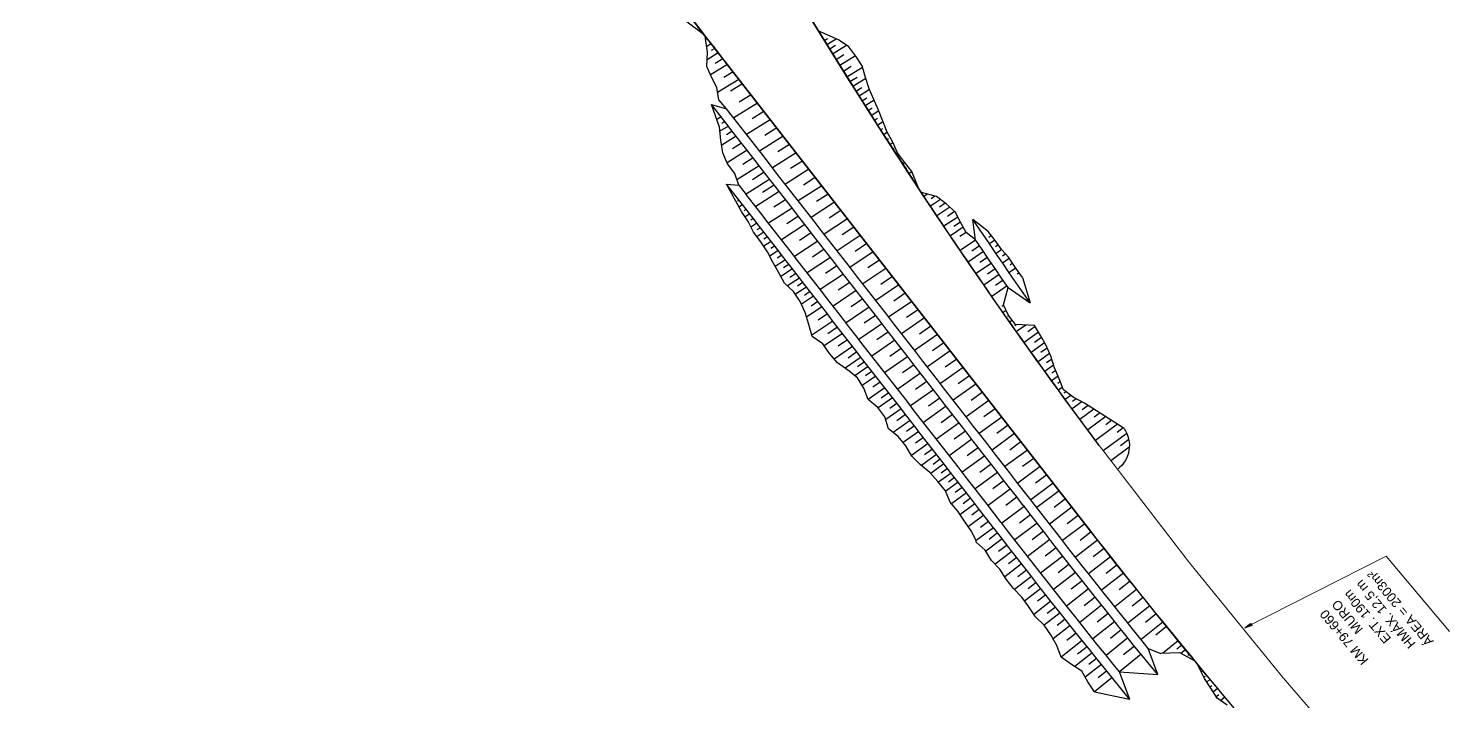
# Model space of a CAD drawing. Header units: metres. Extents: x 288738 to 324331, y 7399322 to 7465117.
# Drawn here: x 299745 to 300356, y 7449007 to 7449296 of the extents above; entities that cross this region are included whole.
import ezdxf

# ---------------------------------------------------------------- set-up
doc = ezdxf.new("R2010")
doc.units = ezdxf.units.M
doc.header["$LTSCALE"] = 10
for name, color, linetype in [('F-HZ-ATERRO-TALUDE', 110, 'Continuous'), ('F-HZ-MUROS', 210, 'Continuous'), ('F-HZ-PIANO-CORTE', 10, 'Continuous'), ('F-HZ-TALUDE', 2, 'Continuous')]:
    doc.layers.add(name, color=color, linetype=linetype)
doc.layers.add('U-HZ-TEXTO-MUROS', color=2, linetype='Continuous', lineweight=0)
doc.styles.add('ARIAL', font='arial.ttf')
doc.styles.add('DIM', font='arial.ttf', dxfattribs={"width": 0.8})
doc.dimstyles.new('U-1_2000', dxfattribs={"dimscale": 2, "dimtxt": 1.5, "dimasz": 0.75, "dimexe": 0.75, "dimexo": 0.75, "dimgap": 0.25, "dimtad": 1, "dimzin": 4, "dimtxsty": 'DIM', "dimblk": 'ARCHTICK', "dimcen": 0.7, "dimdle": 0.75, "dimclrd": 256, "dimclre": 256, "dimclrt": 256, "dimaunit": 1, "dimadec": 3, "dimazin": 2, "dimtfac": 1, "dimtofl": 0, "dimtmove": 0, "dimatfit": 3, "dimldrblk": 'CLOSEDBLANK', "dimfxl": 0, "dimtolj": 1, "dimtzin": 0, "dimlwd": -1, "dimlwe": -1, "dimarcsym": 0})

# ---------------------------------------------------------------- blocks, each defined once
blk = doc.blocks.new('_ArchTick')
at = {"color": 0, "linetype": 'ByBlock', "const_width": 0.15}
blk.add_lwpolyline([(-0.5, -0.5), (0.5, 0.5)], dxfattribs=at)

msp = doc.modelspace()

# ---------------------------------------------------------------- linework, layer by layer
at = {"layer": 'F-HZ-ATERRO-TALUDE', "linetype": 'Continuous', "lineweight": -3}
for p, q in [((300037.116, 7449291.332), (300036.727, 7449291.092)), ((300087.349, 7449290.837), (300088.74, 7449291.695)), ((300088.43, 7449289.093), (300092.422, 7449291.554)), ((300038.654, 7449289.361), (300036.73, 7449288.174)), ((300041.729, 7449285.418), (300036.929, 7449282.459)), ((300040.192, 7449287.39), (300038.635, 7449286.43)), ((300089.634, 7449287.149), (300092.155, 7449288.704)), ((300090.896, 7449285.112), (300096.824, 7449288.771)), ((300045.628, 7449280.412), (300038.426, 7449275.972)), ((300043.679, 7449282.915), (300040.408, 7449280.899)), ((300092.404, 7449282.678), (300095.658, 7449284.692)), ((300093.97, 7449280.153), (300100.707, 7449284.335)), ((300095.525, 7449277.656), (300098.905, 7449279.76)), ((300097.072, 7449275.174), (300103.707, 7449279.316)), ((300050.567, 7449274.069), (300041.443, 7449268.444)), ((300048.097, 7449277.24), (300044.137, 7449274.799)), ((300098.355, 7449273.123), (300101.39, 7449275.022)), ((300099.64, 7449271.072), (300105.153, 7449274.53)), ((300052.102, 7449272.096), (300047.002, 7449268.952)), ((300055.788, 7449267.362), (300050.681, 7449264.213)), ((300100.936, 7449269.011), (300103.437, 7449270.584)), ((300102.234, 7449266.948), (300106.747, 7449269.791)), ((300058.553, 7449263.811), (300048.344, 7449257.503)), ((300103.558, 7449264.854), (300105.652, 7449266.177)), ((300104.881, 7449262.761), (300108.747, 7449265.209)), ((300106.206, 7449260.674), (300107.968, 7449261.792)), ((300107.531, 7449258.588), (300110.709, 7449260.61)), ((300042.977, 7449257.925), (300041.097, 7449256.766)), ((300044.513, 7449255.952), (300043.222, 7449255.155)), ((300064.082, 7449256.71), (300053.897, 7449250.363)), ((300061.317, 7449260.26), (300056.219, 7449257.097)), ((300108.853, 7449256.515), (300110.241, 7449257.401)), ((300110.175, 7449254.444), (300112.549, 7449255.961)), ((300046.047, 7449253.978), (300042.419, 7449251.733)), ((300049.427, 7449249.63), (300043.192, 7449245.751)), ((300047.737, 7449251.804), (300045.255, 7449250.264)), ((300069.61, 7449249.608), (300059.451, 7449243.222)), ((300066.846, 7449253.159), (300061.76, 7449249.976)), ((300111.502, 7449252.375), (300112.488, 7449253.007)), ((300112.828, 7449250.306), (300114.407, 7449251.32)), ((300114.181, 7449248.206), (300114.904, 7449248.672)), ((300054.105, 7449243.614), (300045.494, 7449238.218)), ((300051.766, 7449246.622), (300047.873, 7449244.191)), ((300075.139, 7449242.506), (300065.004, 7449236.082)), ((300072.375, 7449246.057), (300067.301, 7449242.855)), ((300115.532, 7449246.108), (300116.842, 7449246.953)), ((300116.875, 7449244.034), (300117.364, 7449244.35)), ((300118.217, 7449241.96), (300118.876, 7449242.387)), ((300059.316, 7449236.911), (300049.745, 7449230.865)), ((300056.71, 7449240.262), (300052.319, 7449237.5)), ((300077.904, 7449238.956), (300072.842, 7449235.733)), ((300119.577, 7449239.869), (300119.98, 7449240.131)), ((300120.937, 7449237.777), (300121.892, 7449238.399)), ((300122.301, 7449235.69), (300122.862, 7449236.057)), ((300063.815, 7449231.115, 700), (300053.67, 7449224.707, 700)), ((300061.488, 7449234.118), (300056.428, 7449230.893)), ((300080.668, 7449235.405), (300070.558, 7449228.941)), ((300083.432, 7449231.854), (300078.384, 7449228.612)), ((300123.664, 7449233.603), (300124.94, 7449234.438)), ((300125.013, 7449231.549), (300125.455, 7449231.839)), ((300067.909, 7449225.859), (300057.802, 7449219.39)), ((300065.763, 7449228.618), (300060.704, 7449225.394)), ((300086.197, 7449228.303), (300076.112, 7449221.801)), ((300088.961, 7449224.753), (300083.925, 7449221.491)), ((300126.361, 7449229.495), (300126.853, 7449229.819)), ((300050.631, 7449222.129), (300050.022, 7449221.742)), ((300052.166, 7449220.153), (300050.598, 7449219.153)), ((300053.7, 7449218.177), (300052.754, 7449217.571)), ((300073.434, 7449218.754), (300063.351, 7449212.246)), ((300070.671, 7449222.306), (300065.624, 7449219.062)), ((300091.726, 7449221.202), (300081.666, 7449214.66)), ((300094.49, 7449217.651), (300089.466, 7449214.371)), ((300055.238, 7449216.197), (300053.21, 7449214.897)), ((300056.775, 7449214.218), (300055.685, 7449213.518)), ((300058.302, 7449212.251), (300055.694, 7449210.572)), ((300078.958, 7449211.649), (300068.901, 7449205.103)), ((300076.196, 7449215.201), (300071.161, 7449211.938)), ((300097.255, 7449214.1), (300087.22, 7449207.52)), ((300059.829, 7449210.285), (300058.311, 7449209.306)), ((300061.36, 7449208.314), (300058.321, 7449206.348)), ((300062.891, 7449206.342), (300061.371, 7449205.357)), ((300081.721, 7449208.097), (300076.698, 7449204.814)), ((300102.783, 7449206.999), (300092.774, 7449200.38)), ((300100.019, 7449210.55), (300095.008, 7449207.25)), ((300064.427, 7449204.364), (300061.258, 7449202.305)), ((300067.493, 7449200.417), (300063.846, 7449198.036)), ((300065.963, 7449202.387), (300064.309, 7449201.309)), ((300084.483, 7449204.544), (300074.451, 7449197.96)), ((300087.246, 7449200.992), (300082.236, 7449197.69)), ((300108.312, 7449199.897), (300098.329, 7449193.239)), ((300105.548, 7449203.448), (300100.55, 7449200.129)), ((300070.552, 7449196.479), (300066.203, 7449193.626)), ((300069.022, 7449198.449), (300067.016, 7449197.136)), ((300072.082, 7449194.509), (300069.743, 7449192.971)), ((300090.008, 7449197.44), (300080.001, 7449190.817)), ((300092.771, 7449193.888), (300087.774, 7449190.566)), ((300111.077, 7449196.346), (300106.091, 7449193.008)), ((300073.612, 7449192.54), (300068.606, 7449189.241)), ((300076.639, 7449188.643), (300071.474, 7449185.225)), ((300075.141, 7449190.571), (300072.476, 7449188.811)), ((300095.533, 7449190.335), (300085.552, 7449183.674)), ((300113.841, 7449192.796), (300103.883, 7449186.099)), ((300116.606, 7449189.245), (300111.633, 7449185.887)), ((300079.638, 7449184.783), (300074.925, 7449181.65)), ((300078.124, 7449186.732), (300075.729, 7449185.143)), ((300081.172, 7449182.809), (300078.746, 7449181.192)), ((300101.059, 7449183.231), (300091.103, 7449176.531)), ((300098.296, 7449186.783), (300093.312, 7449183.443)), ((300119.37, 7449185.694), (300109.438, 7449178.959)), ((300122.134, 7449182.143), (300117.175, 7449178.766)), ((300082.693, 7449180.85), (300077.509, 7449177.388)), ((300086.247, 7449176.277), (300079.667, 7449171.859)), ((300084.488, 7449178.541), (300081.595, 7449176.603)), ((300106.584, 7449176.127), (300096.655, 7449169.389)), ((300103.821, 7449179.679), (300098.85, 7449176.32)), ((300124.899, 7449178.593), (300114.993, 7449171.819)), ((300127.663, 7449175.042), (300122.717, 7449171.646)), ((300091.023, 7449170.131), (300081.999, 7449164.028)), ((300088.639, 7449173.199), (300084.743, 7449170.573)), ((300112.11, 7449169.023), (300102.206, 7449162.247)), ((300109.347, 7449172.575), (300104.389, 7449169.197)), ((300130.428, 7449171.491), (300120.548, 7449164.68)), ((300095.129, 7449164.847), (300087.292, 7449159.515)), ((300093.056, 7449167.514), (300088.846, 7449164.659)), ((300114.873, 7449165.471), (300109.928, 7449162.074)), ((300135.957, 7449164.39), (300126.104, 7449157.54)), ((300133.192, 7449167.94), (300128.259, 7449164.525)), ((300099.5, 7449159.223), (300091.623, 7449153.828)), ((300097.321, 7449162.027), (300093.319, 7449159.295)), ((300101.344, 7449156.85), (300097.579, 7449154.264)), ((300117.636, 7449161.919), (300107.758, 7449155.105)), ((300120.399, 7449158.368), (300115.467, 7449154.951)), ((300141.485, 7449157.288), (300131.659, 7449150.4)), ((300138.721, 7449160.839), (300133.801, 7449157.404)), ((300103.119, 7449154.567), (300096.336, 7449149.897)), ((300106.209, 7449150.591), (300100.435, 7449146.597)), ((300104.653, 7449152.594), (300101.537, 7449150.443)), ((300123.162, 7449154.816), (300113.311, 7449147.964)), ((300125.925, 7449151.264), (300121.006, 7449147.828)), ((300144.25, 7449153.737), (300139.343, 7449150.284)), ((300109.438, 7449146.438), (300103.611, 7449142.389)), ((300107.809, 7449148.534), (300104.998, 7449146.585)), ((300128.688, 7449147.712), (300118.864, 7449140.822)), ((300147.014, 7449150.186), (300137.215, 7449143.261)), ((300149.779, 7449146.636), (300144.886, 7449143.163)), ((300113.331, 7449141.429), (300106.238, 7449136.471)), ((300111.394, 7449143.921), (300108.209, 7449141.701)), ((300115.004, 7449139.278), (300111.703, 7449136.965)), ((300134.215, 7449140.609), (300124.417, 7449133.681)), ((300131.452, 7449144.161), (300126.546, 7449140.706)), ((300152.543, 7449143.085), (300142.77, 7449136.121)), ((300155.307, 7449139.534), (300150.428, 7449136.043)), ((300116.684, 7449137.116), (300110.513, 7449132.782)), ((300120.34, 7449132.414), (300113.759, 7449127.766)), ((300118.534, 7449134.738), (300115.439, 7449132.558)), ((300139.742, 7449133.506), (300129.97, 7449126.54)), ((300136.978, 7449137.057), (300132.086, 7449133.584)), ((300158.072, 7449135.983), (300148.326, 7449128.982)), ((300160.836, 7449132.433), (300155.97, 7449128.922)), ((300124.25, 7449127.386), (300116.93, 7449122.186)), ((300122.286, 7449129.912), (300118.485, 7449127.221)), ((300145.269, 7449126.403), (300135.524, 7449119.4)), ((300142.505, 7449129.954), (300137.626, 7449126.462)), ((300163.601, 7449128.882), (300153.882, 7449121.842)), ((300127.939, 7449122.642), (300121.263, 7449117.874)), ((300126.059, 7449125.059), (300122.69, 7449122.66)), ((300129.949, 7449120.057), (300126.552, 7449117.624)), ((300148.032, 7449122.851), (300143.167, 7449119.34)), ((300169.13, 7449121.78), (300159.439, 7449114.703)), ((300166.365, 7449125.331), (300161.513, 7449121.802)), ((300131.956, 7449117.476), (300124.826, 7449112.354)), ((300133.801, 7449115.104), (300130.342, 7449112.613)), ((300150.796, 7449119.3), (300141.078, 7449112.259)), ((300153.559, 7449115.748), (300148.707, 7449112.219)), ((300174.658, 7449114.679), (300164.995, 7449107.564)), ((300171.894, 7449118.23), (300167.055, 7449114.682)), ((300135.636, 7449112.744), (300129.054, 7449107.99)), ((300138.745, 7449108.747), (300133.082, 7449104.639)), ((300137.186, 7449110.752), (300134.142, 7449108.549)), ((300156.323, 7449112.197), (300146.633, 7449105.119)), ((300159.087, 7449108.646), (300154.248, 7449105.097)), ((300177.423, 7449111.128), (300172.598, 7449107.561)), ((300141.813, 7449104.803), (300136.394, 7449100.853)), ((300140.279, 7449106.775), (300137.51, 7449104.762)), ((300143.341, 7449102.839), (300140.672, 7449100.89)), ((300161.85, 7449105.094), (300152.187, 7449097.979)), ((300164.614, 7449101.543), (300159.79, 7449097.976)), ((300180.187, 7449107.577), (300170.552, 7449100.425)), ((300182.952, 7449104.027), (300178.141, 7449100.441)), ((300144.864, 7449100.88), (300139.545, 7449096.987)), ((300148.417, 7449096.313), (300142.016, 7449091.603)), ((300146.633, 7449098.607), (300143.646, 7449096.415)), ((300167.378, 7449097.992), (300157.743, 7449090.839)), ((300185.716, 7449100.476), (300176.108, 7449093.286)), ((300188.253, 7449097.218), (300178.658, 7449090.011)), ((300152.062, 7449091.628), (300145.671, 7449086.901)), ((300150.24, 7449093.971), (300147.077, 7449091.638)), ((300173.268, 7449090.425), (300163.662, 7449083.233)), ((300170.142, 7449094.441), (300165.331, 7449090.855)), ((300193.781, 7449090.116), (300184.215, 7449082.872)), ((300191.017, 7449093.667), (300186.227, 7449090.054)), ((300155.883, 7449086.717), (300149.199, 7449081.745)), ((300153.972, 7449089.173), (300150.691, 7449086.739)), ((300157.998, 7449083.999), (300154.53, 7449081.412)), ((300178.796, 7449083.323), (300169.218, 7449076.093)), ((300176.032, 7449086.874), (300171.236, 7449083.268)), ((300196.546, 7449086.566), (300191.769, 7449082.934)), ((300160.095, 7449081.303), (300152.687, 7449075.76)), ((300161.861, 7449079.034), (300158.171, 7449076.265)), ((300181.56, 7449079.771), (300176.778, 7449076.148)), ((300199.311, 7449083.015), (300189.772, 7449075.734)), ((300202.077, 7449079.466), (300197.315, 7449075.816)), ((300163.847, 7449076.482), (300156.814, 7449071.191)), ((300168.006, 7449071.137), (300160.73, 7449065.63)), ((300165.928, 7449073.808), (300162.245, 7449071.028)), ((300184.324, 7449076.22), (300174.774, 7449068.954)), ((300187.089, 7449072.67), (300182.321, 7449069.028)), ((300204.85, 7449075.922), (300195.34, 7449068.604)), ((300207.629, 7449072.382), (300202.881, 7449068.714)), ((300172.177, 7449065.778), (300164.908, 7449060.243)), ((300170.087, 7449068.464), (300166.571, 7449065.794)), ((300189.856, 7449069.122), (300180.334, 7449061.819)), ((300192.63, 7449065.578), (300187.876, 7449061.918)), ((300210.415, 7449068.849), (300200.933, 7449061.493)), ((300213.207, 7449065.32), (300208.473, 7449061.633)), ((300176.43, 7449060.318), (300169.068, 7449054.678)), ((300174.303, 7449063.048), (300170.613, 7449060.229)), ((300195.41, 7449062.039), (300185.916, 7449054.7)), ((300216.006, 7449061.795), (300206.552, 7449054.404)), ((300180.49, 7449055.132), (300173.474, 7449049.726)), ((300178.454, 7449057.73), (300174.919, 7449055.013)), ((300200.989, 7449054.977), (300191.523, 7449047.601)), ((300198.196, 7449058.505), (300193.456, 7449054.827)), ((300221.621, 7449054.762), (300212.197, 7449047.334)), ((300218.81, 7449058.276), (300214.091, 7449054.571)), ((300184.778, 7449049.682), (300177.43, 7449043.985)), ((300182.634, 7449052.402), (300179.072, 7449049.649)), ((300186.755, 7449047.18), (300183.165, 7449044.388)), ((300206.593, 7449047.935), (300197.156, 7449040.523)), ((300203.788, 7449051.454), (300199.062, 7449047.757)), ((300227.261, 7449047.749), (300217.866, 7449040.284)), ((300224.438, 7449051.253), (300219.733, 7449047.53)), ((300188.729, 7449044.687), (300181.932, 7449039.388)), ((300190.889, 7449041.969), (300187.398, 7449039.239)), ((300212.222, 7449040.913), (300202.814, 7449033.464)), ((300209.405, 7449044.422), (300204.693, 7449040.706)), ((300232.926, 7449040.755), (300223.56, 7449033.254)), ((300230.091, 7449044.25), (300225.4, 7449040.508)), ((300193.037, 7449039.271), (300185.711, 7449033.525)), ((300195.654, 7449035.996), (300191.65, 7449032.844)), ((300215.046, 7449037.409), (300210.349, 7449033.676)), ((300234.505, 7449038.817), (300229.826, 7449035.061)), ((300198.216, 7449032.798), (300189.219, 7449025.689)), ((300200.346, 7449030.151), (300196.223, 7449026.884)), ((300217.876, 7449033.911), (300208.497, 7449026.425)), ((300220.712, 7449030.417), (300216.03, 7449026.665)), ((300239.5, 7449032.707), (300232.738, 7449027.241)), ((300241.086, 7449030.775), (300238.976, 7449029.065)), ((300242.674, 7449028.843), (300240.684, 7449027.228)), ((300202.467, 7449027.52), (300195.042, 7449021.618)), ((300206.502, 7449022.536), (300199.553, 7449016.981)), ((300204.448, 7449025.068), (300201.144, 7449022.434)), ((300223.554, 7449026.928), (300214.204, 7449019.407)), ((300244.265, 7449026.915), (300243.656, 7449026.42)), ((300211.087, 7449016.899), (300203.45, 7449010.756)), ((300208.785, 7449019.726), (300205.101, 7449016.772))]:
    msp.add_line(p, q, dxfattribs=at)
at = {"layer": 'F-HZ-MUROS', "linetype": 'Continuous', "lineweight": -3, "const_width": 0.5}
msp.add_lwpolyline([(300325.531, 7448969.332, -0.0207455), (300205.559, 7449116.649, -0.0207455)], format="xyb", dxfattribs=at)
at = {"layer": 'F-HZ-PIANO-CORTE'}
for p, q in [((300033.214, 7449295.008), (300033.91, 7449295.438)), ((300131.669, 7449224.695), (300130.182, 7449223.71)), ((300134.889, 7449223.834), (300133.226, 7449222.73)), ((300137.234, 7449222.396), (300132.947, 7449219.545)), ((300141.322, 7449219.087), (300135.741, 7449215.357)), ((300139.361, 7449220.796), (300136.851, 7449219.123)), ((300144.693, 7449214.888), (300138.737, 7449210.887)), ((300143.374, 7449217.233), (300140.305, 7449215.177)), ((300145.845, 7449212.659), (300142.988, 7449210.736)), ((300147.049, 7449210.465), (300141.53, 7449206.74)), ((300148.255, 7449208.271), (300145.592, 7449206.47)), ((300159.133, 7449206.89), (300158.037, 7449206.144)), ((300152.407, 7449204.947), (300145.791, 7449200.45)), ((300155.777, 7449200.008), (300149.172, 7449195.493)), ((300154.091, 7449202.477), (300150.786, 7449200.224)), ((300160.668, 7449204.915), (300158.349, 7449203.331)), ((300162.145, 7449202.9), (300160.953, 7449202.084)), ((300163.617, 7449200.881), (300161.174, 7449199.206)), ((300159.158, 7449195.077), (300152.566, 7449190.545)), ((300157.465, 7449197.541), (300154.166, 7449195.28)), ((300165.348, 7449199.042), (300163.969, 7449198.094)), ((300166.877, 7449197.064), (300164.007, 7449195.086)), ((300168.281, 7449195), (300167.194, 7449194.249)), ((300162.553, 7449190.155), (300155.972, 7449185.606)), ((300160.853, 7449192.615), (300157.56, 7449190.344)), ((300164.254, 7449187.697), (300160.967, 7449185.418)), ((300169.686, 7449192.936), (300166.85, 7449190.973)), ((300171.123, 7449190.895), (300170.242, 7449190.284)), ((300165.959, 7449185.242), (300159.391, 7449180.675)), ((300164.481, 7449177.031), (300163.623, 7449176.432)), ((300165.559, 7449174.737), (300164.201, 7449173.786)), ((300166.663, 7449172.459), (300166.149, 7449172.099)), ((300168.18, 7449170.472), (300167.075, 7449169.694)), ((300169.86, 7449168.599), (300169.187, 7449168.125)), ((300173.949, 7449168.432), (300169.958, 7449165.609)), ((300179.443, 7449165.363), (300173.253, 7449160.963)), ((300178.003, 7449167.822), (300174.803, 7449165.553)), ((300180.763, 7449163.069), (300177.774, 7449160.939)), ((300182.057, 7449160.755), (300176.321, 7449156.658)), ((300183.192, 7449158.503), (300180.484, 7449156.564)), ((300184.234, 7449156.182), (300179.233, 7449152.593)), ((300185.961, 7449151.28), (300182.153, 7449148.534)), ((300185.158, 7449153.776), (300182.925, 7449152.169)), ((300187.842, 7449146.481), (300185.082, 7449144.482)), ((300186.856, 7449148.848), (300185.236, 7449147.678)), ((300188.813, 7449144.101), (300187.681, 7449143.28)), ((300189.767, 7449141.707), (300188.02, 7449140.436)), ((300191.307, 7449139.739), (300190.399, 7449139.077)), ((300193.398, 7449138.174), (300190.966, 7449136.396)), ((300198.13, 7449135.454), (300193.921, 7449132.363)), ((300195.678, 7449136.749), (300194.06, 7449135.564)), ((300203.273, 7449132.288), (300197.25, 7449127.842)), ((300200.749, 7449133.904), (300198.167, 7449132.003)), ((300208.417, 7449129.122), (300200.582, 7449123.339)), ((300205.893, 7449130.738), (300203.311, 7449128.837)), ((300210.943, 7449127.503), (300208.361, 7449125.602)), ((300213.467, 7449125.887), (300203.926, 7449118.844)), ((300217.416, 7449121.839), (300207.276, 7449114.354)), ((300215.9, 7449124.2), (300213.318, 7449122.298)), ((300218.48, 7449115.874), (300210.539, 7449110.012)), ((300218.252, 7449119.183), (300214.685, 7449116.557)), ((300249.428, 7449019.329), (300250.094, 7449019.876)), ((300250.513, 7449017.077), (300251.08, 7449017.543)), ((300251.799, 7449014.937), (300253.227, 7449016.114)), ((300253.151, 7449012.835), (300253.984, 7449013.522)), ((300254.526, 7449010.746), (300256.411, 7449012.306)), ((300255.909, 7449008.664), (300256.958, 7449009.534)), ((300257.732, 7449007.002), (300259.577, 7449008.535))]:
    msp.add_line(p, q, dxfattribs=at)
at = {"layer": 'F-HZ-TALUDE', "linetype": 'Continuous', "lineweight": -3}
for points in [[(300341.635, 7448915.732, -0.0217981), (300199.774, 7449082.419), (300044.722, 7449281.575, 0.0005333), (300031.612, 7449298.378, 0.0010666), (300025.05, 7449306.733, 0.0021327), (300014.035, 7449320.574, 0.0026651), (300005.138, 7449331.537, 0.0037253), (299994.317, 7449344.526, 0.0042516), (299984.681, 7449355.726, 0.0052884), (299973.669, 7449368.04, 0.0057954), (299963.401, 7449379.024, 0.0067725), (299952.002, 7449390.618, 0.0072369), (299941.061, 7449401.14, 0.1165951), (299745.319, 7449513.023, 0.0072369), (299730.7, 7449517.111, 0.0016572), (299726.85, 7449518.114, 0.112327), (299418.525, 7449523.869, -0.3586726), (299014.513, 7449736.108, -0.0158618), (298980.294, 7449825.228, -0.0158618)], [(300205.563, 7449116.652, -0.0000399), (300205.344, 7449116.944), (300205.253, 7449117.066, -0.0217972), (300092.467, 7449282.575), (300047.288, 7449355.512, 0.2876931), (299604.044, 7449572.892), (299516.843, 7449563.764), (299509.205, 7449562.568), (299504.244, 7449561.976), (299499.29, 7449561.388), (299494.337, 7449560.806), (299489.387, 7449560.232), (299484.439, 7449559.668), (299479.493, 7449559.116), (299474.55, 7449558.577), (299469.608, 7449558.054), (299464.669, 7449557.548), (299459.731, 7449557.062), (299454.795, 7449556.597), (299449.86, 7449556.155), (299444.927, 7449555.738), (299444.107, 7449555.673)], [(300205.563, 7449116.643, -0.0223805), (300090.313, 7449286.116), (300078.004, 7449306.081, 0.0004444), (300069.587, 7449319.708, 0.0008889), (300065.346, 7449326.531, 0.0017774), (300058.214, 7449337.874, 0.0022213), (300052.417, 7449346.931, 0.0031065), (300045.341, 7449357.731, 0.0035468), (300039, 7449367.134, 0.0044184), (300031.72, 7449377.568, 0.0048475), (300024.89, 7449386.979, 0.005684), (300017.26, 7449397.04, 0.0060879), (300009.898, 7449406.287, 0.2219121), (299659.781, 7449575.197, 0.0060879)]]:
    msp.add_lwpolyline(points, format="xyb", dxfattribs=at)
for points in [[(300035.656, 7449293.203), (300028.932, 7449298.172), (300025.045, 7449301.554), (300021.527, 7449305.138), (300017.757, 7449308.536), (300014.181, 7449312.025), (300014.144, 7449317.752), (300010.898, 7449321.408), (300007.499, 7449324.936), (300003.84, 7449328.258), (300000.272, 7449331.602), (299996.468, 7449334.746), (299992.608, 7449337.806), (299989.082, 7449341.051), (299985.471, 7449344.19), (299981.959, 7449347.354), (299978.53, 7449350.533), (299975.453, 7449353.929)], [(300049.285, 7449352.288), (300091.545, 7449284.064), (300094.169, 7449279.832), (300096.801, 7449275.606), (300099.443, 7449271.385), (300102.094, 7449267.17), (300104.754, 7449262.96), (300107.423, 7449258.757), (300110.101, 7449254.559), (300112.789, 7449250.367), (300115.485, 7449246.181), (300118.19, 7449242.001), (300120.905, 7449237.826), (300123.629, 7449233.658), (300126.361, 7449229.495)], [(300030.844, 7449299.359), (300033.91, 7449295.438), (300036.984, 7449291.503), (300040.065, 7449287.553), (300043.154, 7449283.589), (300046.244, 7449279.621), (300198.385, 7449084.203), (300201.479, 7449080.232), (300204.58, 7449076.266), (300207.689, 7449072.306), (300210.806, 7449068.353), (300213.93, 7449064.406), (300217.063, 7449060.466), (300220.203, 7449056.532), (300223.351, 7449052.604), (300226.507, 7449048.682), (300229.671, 7449044.767), (300232.842, 7449040.859), (300236.022, 7449036.956), (300239.209, 7449033.061), (300242.403, 7449029.171), (300245.606, 7449025.289)], [(300041.997, 7449265.255), (300041.075, 7449270.56), (300038.833, 7449275.052), (300036.79, 7449279.666), (300037.091, 7449285.719), (300036.07, 7449292.673)], [(300128.027, 7449226.987), (300124.914, 7449234.5), (300121.856, 7449238.446), (300118.846, 7449242.426), (300116.806, 7449247.034), (300114.372, 7449251.384), (300112.498, 7449256.091), (300110.634, 7449260.799), (300108.653, 7449265.429), (300106.64, 7449270.034), (300105.034, 7449274.89), (300103.555, 7449279.82), (300100.935, 7449284.034), (300097.926, 7449288.008), (300093.455, 7449291.104), (300084.956, 7449294.804)], [(300050.531, 7449228.634), (300048.787, 7449233.586), (300045.716, 7449237.699), (300043.681, 7449242.461), (300042.862, 7449247.974), (300042.203, 7449253.574), (300038.867, 7449263.209)], [(300230.696, 7449018.162), (300220.353, 7449030.857), (300217.16, 7449034.793), (300213.975, 7449038.735), (300210.797, 7449042.684), (300207.628, 7449046.639), (300204.466, 7449050.601), (300201.312, 7449054.569), (300198.166, 7449058.543), (300195.028, 7449062.524), (300191.898, 7449066.511), (300188.775, 7449070.504), (300185.66, 7449074.504), (300182.546, 7449078.504), (300179.432, 7449082.504), (300176.318, 7449086.505), (300173.204, 7449090.507), (300172.906, 7449090.89), (300170.089, 7449094.508), (300166.975, 7449098.51), (300163.86, 7449102.513), (300160.744, 7449106.516), (300157.629, 7449110.519), (300154.513, 7449114.523), (300151.396, 7449118.528), (300148.28, 7449122.533), (300145.163, 7449126.539), (300142.045, 7449130.546), (300138.927, 7449134.553), (300135.808, 7449138.561), (300132.689, 7449142.57), (300129.569, 7449146.58), (300126.449, 7449150.591), (300123.328, 7449154.602), (300120.207, 7449158.615), (300117.084, 7449162.629), (300113.961, 7449166.643), (300110.837, 7449170.659), (300107.713, 7449174.676), (300104.587, 7449178.694), (300101.461, 7449182.714), (300098.334, 7449186.734), (300095.206, 7449190.756), (300092.077, 7449194.779), (300088.947, 7449198.804), (300085.817, 7449202.829), (300082.685, 7449206.857), (300079.552, 7449210.886), (300076.418, 7449214.916), (300073.283, 7449218.948), (300070.146, 7449222.981), (300067.009, 7449227.016), (300063.87, 7449231.053), (300060.731, 7449235.091), (300057.59, 7449239.131), (300054.447, 7449243.173), (300051.303, 7449247.217), (300048.158, 7449251.263), (300045.012, 7449255.31), (300038.867, 7449263.209)], [(300226.671, 7449029.435), (300223.476, 7449033.358), (300220.288, 7449037.287), (300217.108, 7449041.222), (300213.936, 7449045.164), (300210.771, 7449049.112), (300207.615, 7449053.067), (300204.466, 7449057.028), (300201.326, 7449060.996), (300198.193, 7449064.969), (300195.068, 7449068.95), (300191.951, 7449072.936), (300188.841, 7449076.928), (300185.733, 7449080.922), (300182.624, 7449084.916), (300179.515, 7449088.91), (300176.406, 7449092.904), (300176.108, 7449093.286), (300173.297, 7449096.898), (300170.187, 7449100.893), (300167.077, 7449104.889), (300163.967, 7449108.885), (300160.857, 7449112.881), (300157.746, 7449116.878), (300154.635, 7449120.876), (300151.523, 7449124.874), (300148.411, 7449128.873), (300145.298, 7449132.873), (300142.185, 7449136.873), (300139.072, 7449140.874), (300135.958, 7449144.876), (300132.843, 7449148.879), (300129.728, 7449152.882), (300126.612, 7449156.887), (300123.495, 7449160.892), (300120.378, 7449164.899), (300117.26, 7449168.906), (300114.141, 7449172.915), (300111.021, 7449176.925), (300107.901, 7449180.936), (300104.779, 7449184.948), (300101.657, 7449188.961), (300098.534, 7449192.976), (300095.41, 7449196.992), (300092.285, 7449201.009), (300089.159, 7449205.027), (300086.031, 7449209.047), (300082.903, 7449213.069), (300079.774, 7449217.092), (300076.644, 7449221.116), (300073.512, 7449225.143), (300070.379, 7449229.17), (300067.246, 7449233.2), (300064.11, 7449237.231), (300060.974, 7449241.264), (300057.836, 7449245.298), (300054.697, 7449249.334), (300051.557, 7449253.373), (300048.415, 7449257.413), (300045.299, 7449261.417)], [(300203.45, 7449010.756), (300200.604, 7449015.041), (300198.124, 7449019.616), (300193.593, 7449022.558), (300189.236, 7449025.647), (300187.278, 7449030.631), (300184.804, 7449035.203), (300181.9, 7449039.434), (300178.1, 7449042.969), (300175.272, 7449047.259), (300172.254, 7449051.401), (300168.658, 7449055.099), (300165.581, 7449059.197), (300162.801, 7449063.52), (300159.182, 7449067.206), (300156.549, 7449071.638), (300152.662, 7449075.128), (300152.687, 7449075.76), (300150.492, 7449079.903), (300147.548, 7449084.098), (300144.695, 7449088.359), (300141.428, 7449092.315), (300139.452, 7449097.217), (300136.148, 7449101.145), (300132.756, 7449105.01), (300128.618, 7449108.34), (300125.003, 7449112.053), (300122.39, 7449116.488), (300119.149, 7449120.471), (300114.908, 7449123.749), (300113.414, 7449128.973), (300110.306, 7449133.053), (300106.24, 7449136.466), (300104.272, 7449141.345), (300101.526, 7449145.679), (300097.46, 7449149.102), (300092.993, 7449152.257), (300089.596, 7449156.154), (300086.693, 7449160.388), (300082.15, 7449163.514), (300080.63, 7449168.686), (300079.071, 7449173.823), (300076.979, 7449178.597), (300074.115, 7449182.853), (300070.17, 7449186.395), (300067.69, 7449190.908), (300065.219, 7449195.424), (300062.821, 7449199.986), (300059.953, 7449204.24), (300056.801, 7449208.312), (300054.53, 7449212.952), (300051.649, 7449217.198), (300045.31, 7449228.982)], [(300218.641, 7449007.626), (300207.865, 7449020.856), (300204.65, 7449024.819), (300201.443, 7449028.788), (300198.243, 7449032.764), (300195.052, 7449036.747), (300191.869, 7449040.736), (300188.694, 7449044.731), (300185.526, 7449048.733), (300182.367, 7449052.741), (300179.215, 7449056.756), (300176.072, 7449060.777), (300172.936, 7449064.804), (300169.801, 7449068.832), (300166.666, 7449072.86), (300163.531, 7449076.889), (300160.396, 7449080.918), (300160.095, 7449081.303), (300157.26, 7449084.947), (300154.125, 7449088.977), (300150.989, 7449093.008), (300147.853, 7449097.038), (300144.717, 7449101.07), (300141.58, 7449105.102), (300138.444, 7449109.135), (300135.307, 7449113.168), (300132.169, 7449117.202), (300129.031, 7449121.237), (300125.893, 7449125.273), (300122.754, 7449129.31), (300119.615, 7449133.347), (300116.475, 7449137.385), (300113.335, 7449141.424), (300110.194, 7449145.465), (300107.053, 7449149.506), (300103.911, 7449153.548), (300100.768, 7449157.592), (300097.624, 7449161.636), (300094.48, 7449165.682), (300091.335, 7449169.729), (300088.19, 7449173.777), (300085.043, 7449177.826), (300081.896, 7449181.877), (300078.748, 7449185.929), (300075.599, 7449189.983), (300072.449, 7449194.037), (300069.298, 7449198.094), (300066.146, 7449202.152), (300062.993, 7449206.211), (300059.839, 7449210.272), (300056.684, 7449214.335), (300053.528, 7449218.399), (300045.31, 7449228.982)], [(300214.204, 7449019.407), (300210.987, 7449023.356), (300207.777, 7449027.312), (300204.576, 7449031.275), (300201.382, 7449035.244), (300198.196, 7449039.22), (300195.018, 7449043.202), (300191.848, 7449047.19), (300188.686, 7449051.185), (300185.532, 7449055.187), (300182.386, 7449059.195), (300179.248, 7449063.209), (300176.117, 7449067.229), (300172.987, 7449071.25), (300169.857, 7449075.271), (300166.728, 7449079.293), (300163.598, 7449083.315), (300163.298, 7449083.7), (300160.467, 7449087.337), (300157.337, 7449091.36), (300154.207, 7449095.384), (300151.076, 7449099.408), (300147.945, 7449103.432), (300144.813, 7449107.457), (300141.682, 7449111.483), (300138.55, 7449115.509), (300135.417, 7449119.537), (300132.285, 7449123.564), (300129.151, 7449127.593), (300126.018, 7449131.622), (300122.883, 7449135.653), (300119.749, 7449139.684), (300116.613, 7449143.716), (300113.478, 7449147.749), (300110.341, 7449151.783), (300107.204, 7449155.818), (300104.066, 7449159.855), (300100.928, 7449163.892), (300097.788, 7449167.93), (300094.648, 7449171.97), (300091.508, 7449176.011), (300088.366, 7449180.053), (300085.224, 7449184.097), (300082.08, 7449188.142), (300078.936, 7449192.188), (300075.791, 7449196.235), (300072.645, 7449200.285), (300069.497, 7449204.335), (300066.349, 7449208.387), (300063.2, 7449212.441), (300060.049, 7449216.496), (300056.898, 7449220.553), (300053.745, 7449224.612)], [(300205.567, 7449116.647), (300203.503, 7449119.41), (300200.532, 7449123.406), (300197.57, 7449127.408), (300194.616, 7449131.417), (300191.671, 7449135.432), (300188.734, 7449139.453), (300185.806, 7449143.481), (300182.887, 7449147.515), (300179.977, 7449151.555), (300177.075, 7449155.601), (300174.183, 7449159.654), (300171.299, 7449163.713), (300168.424, 7449167.779), (300165.557, 7449171.85), (300162.7, 7449175.928), (300159.851, 7449180.012), (300157.011, 7449184.102), (300154.18, 7449188.199), (300151.358, 7449192.301), (300148.545, 7449196.41), (300145.741, 7449200.524), (300142.945, 7449204.645), (300140.159, 7449208.772), (300137.381, 7449212.904), (300134.613, 7449217.043), (300131.853, 7449221.188), (300129.103, 7449225.339), (300126.361, 7449229.495)], [(300148.269, 7449208.246), (300145.867, 7449212.616), (300143.572, 7449217.054), (300139.773, 7449220.485), (300135.566, 7449223.653), (300129.148, 7449225.369)], [(300175.828, 7449178.042), (300166.877, 7449190.934), (300164.06, 7449195.009), (300161.253, 7449199.09), (300158.455, 7449203.177), (300151.175, 7449213.857)], [(300172.564, 7449188.848), (300169.686, 7449192.936), (300166.475, 7449197.654), (300163.699, 7449200.768), (300160.783, 7449204.767), (300157.741, 7449208.681)], [(300166.418, 7449184.581), (300163.588, 7449188.657), (300160.767, 7449192.739), (300157.955, 7449196.827), (300155.151, 7449200.921), (300152.357, 7449205.021)], [(300216.212, 7449124), (300199.28, 7449134.846), (300194.397, 7449137.427), (300190.231, 7449140.544), (300188.33, 7449145.311), (300186.365, 7449150.025), (300184.766, 7449154.996), (300182.692, 7449159.619), (300180.255, 7449163.978), (300177.737, 7449168.277), (300169.602, 7449168.61), (300166.579, 7449172.568), (300164.43, 7449177.138)], [(300246.788, 7449023.862), (300240.282, 7449027.449), (300231.98, 7449027.22)], [(300261.734, 7449005.972), (300258.493, 7449009.822), (300255.26, 7449013.679), (300252.034, 7449017.542), (300248.816, 7449021.412), (300245.606, 7449025.289)], [(300260.519, 7449004.959), (300256.331, 7449008.028), (300253.528, 7449012.249), (300250.784, 7449016.514), (300247.879, 7449022.543)]]:
    msp.add_lwpolyline(points, dxfattribs=at)
at = {"layer": 'F-HZ-TALUDE'}
for points in [[(300038.867, 7449263.209), (300045.299, 7449261.417)], [(300045.299, 7449261.417), (300041.997, 7449265.255)], [(300045.31, 7449228.982), (300050.531, 7449228.634)], [(300050.531, 7449228.634), (300053.745, 7449224.612)], [(300157.741, 7449208.681), (300151.175, 7449213.857)], [(300152.407, 7449204.947), (300151.175, 7449213.857)], [(300152.357, 7449205.021), (300148.269, 7449208.246)], [(300172.564, 7449188.848), (300175.828, 7449178.042)], [(300164.43, 7449177.138), (300166.418, 7449184.581)], [(300166.418, 7449184.581), (300175.828, 7449178.042)], [(300226.671, 7449029.435), (300231.98, 7449027.22)], [(300203.45, 7449010.756), (300218.641, 7449007.626)]]:
    msp.add_lwpolyline(points, dxfattribs=at)
msp.add_lwpolyline([(300216.212, 7449124, -0.4021696), (300213.342, 7449106.298, -0.0002672)], format="xyb", dxfattribs=at)
at = {"layer": 'F-HZ-TALUDE', "elevation": 696}
for points in [[(300230.694, 7449018.164), (300226.671, 7449029.435)], [(300214.163, 7449019.41), (300218.641, 7449007.626)], [(300214.204, 7449019.407), (300230.811, 7449018.156)]]:
    msp.add_lwpolyline(points, dxfattribs=at)

# ---------------------------------------------------------------- texts
at = {"layer": 'U-HZ-TEXTO-MUROS', "linetype": 'Continuous', "lineweight": -3, "insert": (300323.648, 7449063.66), "char_height": 4, "attachment_point": 9, "rotation": 129.959557, "style": 'ARIAL'}
msp.add_mtext('KM 79+660\\PMURO \\PEXT.^I190m\\PHMÁX. 12,5 m\\PÁREA = 2003m²', dxfattribs=at)

# ---------------------------------------------------------------- leaders
at = {"layer": 'U-HZ-TEXTO-MUROS', "linetype": 'Continuous', "lineweight": -3}
msp.add_leader([(300268.224, 7449038.285), (300329.023, 7449069.115), (300356.231, 7449036.643)], dimstyle='U-1_2000', override={"dimscale": 1, "dimasz": 3}, dxfattribs=at)

doc.saveas('drawing.dxf')
